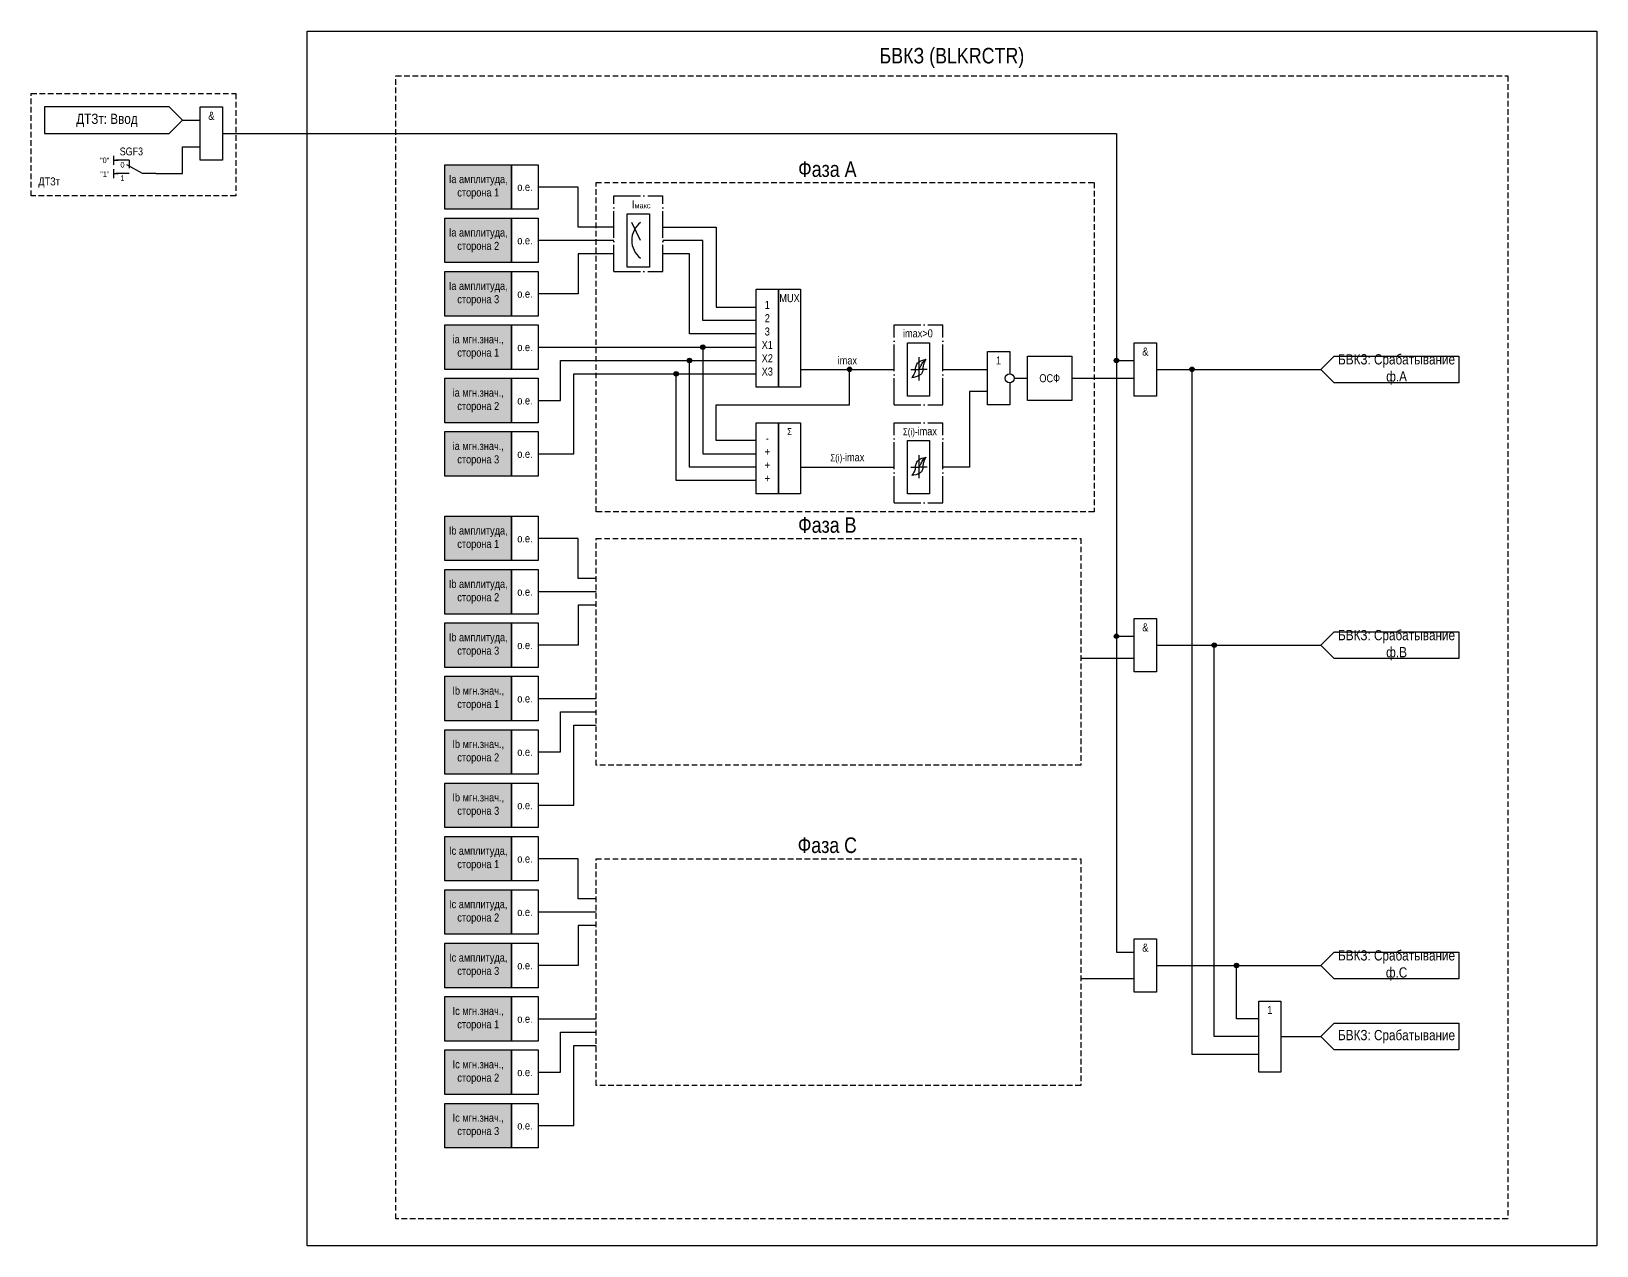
# Model space of a CAD drawing. Header units: millimetres. Extents: x -375 to 2714, y -997 to 626.
# Drawn here: x 190 to 542, y -484 to -211 of the extents above; entities that cross this region are included whole.
import ezdxf
from ezdxf.enums import TextEntityAlignment as Align

# ---------------------------------------------------------------- set-up
doc = ezdxf.new("R2010")
doc.units = ezdxf.units.MM
doc.linetypes.add('ACAD_ISO04W100', pattern=[30, 24, -3, 0, -3])
doc.linetypes.add('штриховая2', pattern=[0.375, 0.25, -0.125])
doc.layers.add('TEXT', color=7, linetype='Continuous', lineweight=25)
doc.layers.add('Основная', color=7, linetype='Continuous')
doc.styles.add('1.8_Gost_RD', font='ARIALN.TTF', dxfattribs={"height": 1.8})
doc.styles.add('2.5_Gost_RD', font='ARIALN.TTF', dxfattribs={"height": 2.5})
doc.styles.add('3.5_Gost_RD', font='ARIALN.TTF', dxfattribs={"height": 3.5})
doc.styles.add('Вывод', font='ARIALN.TTF', dxfattribs={"height": 2.5})
doc.styles.add('Компонент', font='ARIALN.TTF', dxfattribs={"height": 3.5})

# ---------------------------------------------------------------- blocks, each defined once
blk = doc.blocks.new('*U892')
at = {"layer": 'Основная', "linetype": 'ACAD_ISO04W100', "ltscale": 0.25}
for p, q in [((0, 0), (11, 0)), ((0, -17), (0, 0)), ((11, -17), (11, 0)), ((0, -17), (11, -17))]:
    blk.add_line(p, q, dxfattribs=at)
at = {"layer": 'Основная', "style": 'Компонент'}
blk.add_attdef('ОУ', text='', height=3.5, dxfattribs=at).set_placement((11, 0), align=Align.MIDDLE_CENTER)
blk = doc.blocks.new('Точка')
at = {"ltscale": 100}
h = blk.add_hatch(color=256, dxfattribs=at)
h.dxf.hatch_style = 1
edge = h.paths.add_edge_path()
edge.add_arc((0, 0), 0.5, 0, 360)
blk.add_circle((0, 0), 0.5, dxfattribs=at)
blk = doc.blocks.new('*U898')
at = {"layer": 'Основная', "linetype": 'ACAD_ISO04W100', "ltscale": 0.25}
for p, q in [((0, 0), (11, 0)), ((0, -18), (0, 0)), ((11, -18), (11, 0)), ((0, -18), (11, -18))]:
    blk.add_line(p, q, dxfattribs=at)
at = {"layer": 'Основная', "style": 'Компонент'}
blk.add_attdef('ОУ', text='', height=3.5, dxfattribs=at).set_placement((11, 0), align=Align.MIDDLE_CENTER)
blk = doc.blocks.new('*U958')
at = {"layer": 'Основная', "color": 0}
blk.add_line((0, 0), (7, 4), dxfattribs=at)
at = {"layer": 'Основная', "ltscale": 0.35}
blk.add_line((6, 6), (6, 2.5), dxfattribs=at)
blk = doc.blocks.new('*U985')
at = {"layer": 'Основная', "color": 0}
for p, q in [((-3, 6), (-9, 6)), ((-3, 0), (-9, 0)), ((9, 0), (3, 0))]:
    blk.add_line(p, q, dxfattribs=at)
at = {"layer": 'Основная', "ltscale": 0.25, "xscale": -1}
blk.add_blockref('*U958', (3, 0), dxfattribs=at)
at = {"layer": 'Основная'}
for tag, height, style, p in [('В1', 2.5, 'Вывод', (-14, 6)), ('ОУ', 3.5, 'Компонент', (-2, 10)), ('В2', 2.5, 'Вывод', (-6, 4)), ('В3', 2.5, 'Вывод', (-6, -2))]:
    blk.add_attdef(tag, text='', height=height, dxfattribs=dict(at, style=style)).set_placement(p, align=Align.MIDDLE_CENTER)

msp = doc.modelspace()

# ---------------------------------------------------------------- hatches: boundary and pattern name
at = {"ltscale": 100, "true_color": 0xf7941d}
h = msp.add_hatch(color=30, dxfattribs=at)
h.dxf.hatch_style = 1
h.paths.add_polyline_path([(283, -241), (298, -241), (298, -251), (283, -251)])
h = msp.add_hatch(color=30, dxfattribs=at)
h.dxf.hatch_style = 1
h.paths.add_polyline_path([(283, -253), (298, -253), (298, -263), (283, -263)])
h = msp.add_hatch(color=30, dxfattribs=at)
h.dxf.hatch_style = 1
h.paths.add_polyline_path([(283, -265), (298, -265), (298, -275), (283, -275)])
h = msp.add_hatch(color=30, dxfattribs=at)
h.dxf.hatch_style = 1
h.paths.add_polyline_path([(283, -277), (298, -277), (298, -287), (283, -287)])
h = msp.add_hatch(color=30, dxfattribs=at)
h.dxf.hatch_style = 1
h.paths.add_polyline_path([(283, -289), (298, -289), (298, -299), (283, -299)])
h = msp.add_hatch(color=30, dxfattribs=at)
h.dxf.hatch_style = 1
h.paths.add_polyline_path([(283, -301), (298, -301), (298, -311), (283, -311)])
h = msp.add_hatch(color=30, dxfattribs=at)
h.dxf.hatch_style = 1
h.paths.add_polyline_path([(283, -320), (298, -320), (298, -330), (283, -330)])
h = msp.add_hatch(color=30, dxfattribs=at)
h.dxf.hatch_style = 1
h.paths.add_polyline_path([(283, -332), (298, -332), (298, -342), (283, -342)])
h = msp.add_hatch(color=30, dxfattribs=at)
h.dxf.hatch_style = 1
h.paths.add_polyline_path([(283, -344), (298, -344), (298, -354), (283, -354)])
h = msp.add_hatch(color=30, dxfattribs=at)
h.dxf.hatch_style = 1
h.paths.add_polyline_path([(283, -356), (298, -356), (298, -366), (283, -366)])
h = msp.add_hatch(color=30, dxfattribs=at)
h.dxf.hatch_style = 1
h.paths.add_polyline_path([(283, -368), (298, -368), (298, -378), (283, -378)])
h = msp.add_hatch(color=30, dxfattribs=at)
h.dxf.hatch_style = 1
h.paths.add_polyline_path([(283, -380), (298, -380), (298, -390), (283, -390)])
h = msp.add_hatch(color=30, dxfattribs=at)
h.dxf.hatch_style = 1
h.paths.add_polyline_path([(283, -392), (298, -392), (298, -402), (283, -402)])
h = msp.add_hatch(color=30, dxfattribs=at)
h.dxf.hatch_style = 1
h.paths.add_polyline_path([(283, -404), (298, -404), (298, -414), (283, -414)])
h = msp.add_hatch(color=30, dxfattribs=at)
h.dxf.hatch_style = 1
h.paths.add_polyline_path([(283, -416), (298, -416), (298, -426), (283, -426)])
h = msp.add_hatch(color=30, dxfattribs=at)
h.dxf.hatch_style = 1
h.paths.add_polyline_path([(283, -428), (298, -428), (298, -438), (283, -438)])
h = msp.add_hatch(color=30, dxfattribs=at)
h.dxf.hatch_style = 1
h.paths.add_polyline_path([(283, -440), (298, -440), (298, -450), (283, -450)])
h = msp.add_hatch(color=30, dxfattribs=at)
h.dxf.hatch_style = 1
h.paths.add_polyline_path([(283, -452), (298, -452), (298, -462), (283, -462)])

# ---------------------------------------------------------------- linework, layer by layer
at = {"ltscale": 100}
for p, q in [((208.5, -239), (208.5, -241)), ((224, -243), (224, -237)), ((224, -237), (228, -237)), ((208.5, -240), (209.5, -240)), ((208.5, -242), (208.5, -244)), ((208.5, -243), (209.5, -243)), ((218, -243), (224, -243)), ((434, -283), (434, -418)), ((434, -347), (438, -347)), ((438, -352), (426, -352)), ((434, -418), (438, -418)), ((438, -424), (426, -424))]:
    msp.add_line(p, q, dxfattribs=at)
at = {"color": 7, "ltscale": 100}
msp.add_line((327, -258), (325, -254), dxfattribs=at)
at = {"color": 2, "ltscale": 100}
msp.add_lwpolyline([(252, -211), (542, -211), (542, -484), (252, -484)], close=True, dxfattribs=at)
at = {"color": 6, "linetype": 'штриховая2', "ltscale": 5}
msp.add_lwpolyline([(190, -225), (236, -225), (236, -248), (190, -248)], close=True, dxfattribs=at)
at = {"color": 6, "ltscale": 100}
for points in [[(224, -231), (221, -228), (193, -228), (193, -234), (221, -234), (224, -231)], [(224, -231), (228, -231)]]:
    msp.add_lwpolyline(points, dxfattribs=at)
msp.add_lwpolyline([(228, -228), (233, -228), (233, -240), (228, -240)], close=True, dxfattribs=at)
at = {"ltscale": 100}
for points in [[(233, -234), (434, -234), (434, -285), (438, -285)], [(321, -255), (313, -255), (313, -246), (304, -246)], [(332, -255), (344, -255), (344, -273), (353, -273)], [(321, -258), (309, -258), (309, -258), (304, -258)], [(353, -276), (341, -276), (341, -258), (332, -258)], [(321, -261), (313, -261), (313, -270), (304, -270)], [(353, -279), (338, -279), (338, -261), (332, -261)], [(304, -282), (353, -282)], [(304, -294), (309, -294), (309, -285), (353, -285)], [(353, -309), (338, -309), (338, -285)], [(341, -282), (341, -306), (353, -306)], [(304, -306), (312, -306), (312, -288), (353, -288)], [(353, -312), (335, -312), (335, -288)], [(353, -303), (344, -303), (344, -295), (374, -295), (374, -287)], [(363, -287), (384, -287)], [(395, -287), (405, -287)], [(443, -287), (480, -287)], [(466, -441), (451, -441), (451, -287)], [(405, -292), (401, -292), (401, -309), (395, -309)], [(411, -289), (414, -289)], [(424, -289), (438, -289)], [(363, -309), (384, -309)], [(317, -334), (313, -334), (313, -325), (304, -325)], [(317, -337), (309, -337), (309, -337), (304, -337)], [(317, -340), (313, -340), (313, -349), (304, -349)], [(443, -349), (480, -349)], [(466, -437), (456, -437), (456, -349)], [(304, -361), (317, -361)], [(304, -373), (309, -373), (309, -364), (317, -364)], [(304, -385), (312, -385), (312, -367), (317, -367)], [(317, -406), (313, -406), (313, -397), (304, -397)], [(317, -409), (309, -409), (309, -409), (304, -409)], [(317, -412), (313, -412), (313, -421), (304, -421)], [(443, -421), (480, -421)], [(466, -433), (461, -433), (461, -421)], [(304, -433), (317, -433)], [(304, -445), (309, -445), (309, -436), (317, -436)], [(304, -457), (312, -457), (312, -439), (317, -439)], [(471, -437), (480, -437)]]:
    msp.add_lwpolyline(points, dxfattribs=at)
for points in [[(283, -241), (298, -241), (298, -251), (283, -251)], [(298, -241), (304, -241), (304, -251), (298, -251)], [(283, -253), (298, -253), (298, -263), (283, -263)], [(298, -253), (304, -253), (304, -263), (298, -263)], [(324, -252), (329, -252), (329, -264), (324, -264)], [(283, -265), (298, -265), (298, -275), (283, -275)], [(298, -265), (304, -265), (304, -275), (298, -275)], [(353, -269), (358, -269), (358, -291), (353, -291)], [(358, -269), (363, -269), (363, -291), (358, -291)], [(283, -277), (298, -277), (298, -287), (283, -287)], [(298, -277), (304, -277), (304, -287), (298, -287)], [(414, -284), (424, -284), (424, -294), (414, -294)], [(283, -289), (298, -289), (298, -299), (283, -299)], [(298, -289), (304, -289), (304, -299), (298, -299)], [(353, -299), (358, -299), (358, -315), (353, -315)], [(358, -299), (363, -299), (363, -315), (358, -315)], [(283, -301), (298, -301), (298, -311), (283, -311)], [(298, -301), (304, -301), (304, -311), (298, -311)], [(283, -320), (298, -320), (298, -330), (283, -330)], [(298, -320), (304, -320), (304, -330), (298, -330)], [(283, -332), (298, -332), (298, -342), (283, -342)], [(298, -332), (304, -332), (304, -342), (298, -342)], [(283, -344), (298, -344), (298, -354), (283, -354)], [(298, -344), (304, -344), (304, -354), (298, -354)], [(283, -356), (298, -356), (298, -366), (283, -366)], [(298, -356), (304, -356), (304, -366), (298, -366)], [(283, -368), (298, -368), (298, -378), (283, -378)], [(298, -368), (304, -368), (304, -378), (298, -378)], [(283, -380), (298, -380), (298, -390), (283, -390)], [(298, -380), (304, -380), (304, -390), (298, -390)], [(283, -392), (298, -392), (298, -402), (283, -402)], [(298, -392), (304, -392), (304, -402), (298, -402)], [(283, -404), (298, -404), (298, -414), (283, -414)], [(298, -404), (304, -404), (304, -414), (298, -414)], [(283, -416), (298, -416), (298, -426), (283, -426)], [(298, -416), (304, -416), (304, -426), (298, -426)], [(283, -428), (298, -428), (298, -438), (283, -438)], [(298, -428), (304, -428), (304, -438), (298, -438)], [(466, -429), (471, -429), (471, -445), (466, -445)], [(283, -440), (298, -440), (298, -450), (283, -450)], [(298, -440), (304, -440), (304, -450), (298, -450)], [(283, -452), (298, -452), (298, -462), (283, -462)], [(298, -452), (304, -452), (304, -462), (298, -462)]]:
    msp.add_lwpolyline(points, close=True, dxfattribs=at)
at = {"color": 251, "linetype": 'штриховая2', "ltscale": 5, "true_color": 0x58595b}
for points in [[(317, -245), (429, -245), (429, -319), (317, -319)], [(317, -325), (426, -325), (426, -376), (317, -376)], [(317, -397), (426, -397), (426, -448), (317, -448)]]:
    msp.add_lwpolyline(points, close=True, dxfattribs=at)
at = {"color": 7, "ltscale": 100}
msp.add_arc((330, -258), 5, 126.8699, 233.1301, dxfattribs=at)
at = {"layer": 'Основная', "ltscale": 100}
for p, q in [((387, -282.5), (387, -281)), ((387, -281), (392, -281)), ((392, -281), (392, -287)), ((387, -290), (387, -282)), ((392, -287), (392, -293)), ((387, -293), (387, -290)), ((392, -293), (387, -293)), ((387, -304.5), (387, -303)), ((387, -303), (392, -303)), ((387, -312), (387, -304)), ((392, -303), (392, -309)), ((392, -309), (392, -315)), ((387, -315), (387, -312)), ((392, -315), (387, -315))]:
    msp.add_line(p, q, dxfattribs=at)
at = {"layer": 'Основная'}
for p, q in [((389.6, -284.28), (389.6, -289.48)), ((389.6, -306.28), (389.6, -311.48))]:
    msp.add_line(p, q, dxfattribs=at)
at = {"layer": 'Основная', "color": 7, "ltscale": 100}
for p, q in [((387.79, -287), (389.6, -287)), ((391.42, -287), (389.6, -287)), ((387.79, -309), (389.6, -309)), ((391.42, -309), (389.6, -309))]:
    msp.add_line(p, q, dxfattribs=at)
at = {"layer": 'Основная', "linetype": 'штриховая2', "ltscale": 5}
msp.add_lwpolyline([(272, -221), (522, -221), (522, -478), (272, -478)], close=True, dxfattribs=at)
at = {"layer": 'Основная', "ltscale": 100}
for points in [[(438, -281), (443, -281), (443, -293), (438, -293)], [(511, -284), (511, -290), (483, -290), (480, -287), (483, -284)], [(438, -343), (443, -343), (443, -355), (438, -355)], [(511, -346), (511, -352), (483, -352), (480, -349), (483, -346)], [(438, -415), (443, -415), (443, -427), (438, -427)], [(511, -418), (511, -424), (483, -424), (480, -421), (483, -418)], [(511, -434), (511, -440), (483, -440), (480, -437), (483, -434)]]:
    msp.add_lwpolyline(points, close=True, dxfattribs=at)
msp.add_lwpolyline([(410, -290), (410, -295), (405, -295), (405, -283), (410, -283), (410, -288)], dxfattribs=at)
msp.add_circle((410, -289), 1, dxfattribs=at)
at = {"layer": 'Основная'}
for points in [[(388.8, -287.08), (388.95, -286.29), (389.44, -285.46), (391.2, -284.74)], [(389.6, -287), (390, -286.28), (390.47, -285.4), (391.2, -284.74)], [(390.48, -287.08), (390.6, -286.29), (390.81, -285.46), (391.2, -284.74)], [(388.8, -287.08), (388.6, -287.87), (388, -288.88)], [(390.48, -287.08), (390.25, -287.87), (389.76, -288.33), (388, -288.88)], [(388.8, -309.08), (388.6, -309.87), (388, -310.88)], [(390.48, -309.08), (390.25, -309.87), (389.76, -310.33), (388, -310.88)], [(388.8, -309.08), (388.95, -308.29), (389.44, -307.46), (391.2, -306.74)], [(389.6, -309), (390, -308.28), (390.47, -307.4), (391.2, -306.74)], [(390.48, -309.08), (390.6, -308.29), (390.81, -307.46), (391.2, -306.74)]]:
    msp.add_spline(points, degree=3, dxfattribs=at)

# ---------------------------------------------------------------- block references
at = {"layer": 'Основная', "ltscale": 0.25, "xscale": 0.5, "yscale": 0.5, "zscale": 0.5}
msp.add_blockref('*U985', (213.5, -243), dxfattribs=at).add_auto_attribs({'ОУ': 'SGF3', 'В1': '"0"', 'В2': '0', 'В3': '1'})
at = {"layer": 'Основная', "ltscale": 0.25}
for name, p in [('*U892', (321, -248)), ('*U898', (384, -277)), ('*U898', (384, -299))]:
    msp.add_blockref(name, p, dxfattribs=at)
at = {"layer": 'Основная', "ltscale": 100}
for p in [(341, -282), (338, -285), (434, -285), (335, -288), (374, -287), (451, -287), (434, -347), (456, -349), (461, -421)]:
    msp.add_blockref('Точка', p, dxfattribs=at)

# ---------------------------------------------------------------- texts
at = {"color": 30, "ltscale": 100, "attachment_point": 5}
for s, insert, char_height, width, style in [('\\pt108.5;БВКЗ (BLKRCTR)', (397, -217), 3.5, 250, '3.5_Gost_RD'), ('ДТЗт', (194, -245), 1.8, 8, '2.5_Gost_RD')]:
    msp.add_mtext(s, dxfattribs=dict(at, insert=insert, char_height=char_height, width=width, style=style))
at = {"color": 6, "ltscale": 100, "insert": (230.5, -230), "char_height": 1.8, "width": 5, "attachment_point": 5, "style": '2.5_Gost_RD'}
msp.add_mtext('&', dxfattribs=at)
at = {"ltscale": 100, "insert": (205.5, -242.5), "char_height": 1.25, "attachment_point": 1, "style": '3.5_Gost_RD'}
msp.add_mtext_dynamic_manual_height_columns('"1"', width=2, gutter_width=17.5, heights=[0], dxfattribs=at)
at = {"color": 251, "ltscale": 100, "true_color": 0x58595b, "char_height": 3.5, "width": 130, "attachment_point": 5, "style": '3.5_Gost_RD'}
for s, insert in [('Фаза А', (369, -242)), ('Фаза В', (369, -322)), ('Фаза С', (369, -394))]:
    msp.add_mtext(s, dxfattribs=dict(at, insert=insert))
at = {"ltscale": 100, "char_height": 1.8, "attachment_point": 5}
for s, insert, width, style in [('Ia амплитуда, сторона 1', (290.5, -246), 15, '1.8_Gost_RD'), ('о.е.', (301, -246), 6, '1.8_Gost_RD'), ('Ia амплитуда, сторона 2', (290.5, -258), 15, '1.8_Gost_RD'), ('о.е.', (301, -258), 6, '1.8_Gost_RD'), ('Ia амплитуда, сторона 3', (290.5, -270), 15, '1.8_Gost_RD'), ('о.е.', (301, -270), 6, '1.8_Gost_RD'), ('MUX', (360.5, -271), 5, '2.5_Gost_RD'), ('1', (355.5, -272.5), 5, '2.5_Gost_RD'), ('3', (355.5, -278.5), 5, '2.5_Gost_RD'), ('2', (355.5, -275.5), 5, '2.5_Gost_RD'), ('ia мгн.знач., сторона 1', (290.5, -282), 15, '1.8_Gost_RD'), ('о.е.', (301, -282), 6, '1.8_Gost_RD'), ('X1', (355.5, -281.5), 5, '2.5_Gost_RD'), ('X2', (355.5, -284.5), 5, '2.5_Gost_RD'), ('imax', (373.5, -285), 5, '2.5_Gost_RD'), ('X3', (355.5, -287.5), 5, '2.5_Gost_RD'), ('ОСФ', (419, -289), 10, '2.5_Gost_RD'), ('ia мгн.знач., сторона 2', (290.5, -294), 15, '1.8_Gost_RD'), ('о.е.', (301, -294), 6, '1.8_Gost_RD'), ('-', (355.5, -302.5), 5, '2.5_Gost_RD'), ('{\\H0.875x;Σ}', (360.5, -301), 5, '2.5_Gost_RD'), ('ia мгн.знач., сторона 3', (290.5, -306), 15, '1.8_Gost_RD'), ('о.е.', (301, -306), 6, '1.8_Gost_RD'), ('+', (355.5, -305.5), 5, '2.5_Gost_RD'), ('{\\H0.875x;Σ(i)-}imax', (373.5, -307), 5, '2.5_Gost_RD'), ('+', (355.5, -308.5), 5, '2.5_Gost_RD'), ('+', (355.5, -311.5), 5, '2.5_Gost_RD'), ('Ib амплитуда, сторона 1', (290.5, -325), 15, '1.8_Gost_RD'), ('о.е.', (301, -325), 6, '1.8_Gost_RD'), ('Ib амплитуда, сторона 2', (290.5, -337), 15, '1.8_Gost_RD'), ('о.е.', (301, -337), 6, '1.8_Gost_RD'), ('Ib амплитуда, сторона 3', (290.5, -349), 15, '1.8_Gost_RD'), ('о.е.', (301, -349), 6, '1.8_Gost_RD'), ('Ib мгн.знач., сторона 1', (290.5, -361), 15, '1.8_Gost_RD'), ('о.е.', (301, -361), 6, '1.8_Gost_RD'), ('Ib мгн.знач., сторона 2', (290.5, -373), 15, '1.8_Gost_RD'), ('о.е.', (301, -373), 6, '1.8_Gost_RD'), ('Ib мгн.знач., сторона 3', (290.5, -385), 15, '1.8_Gost_RD'), ('о.е.', (301, -385), 6, '1.8_Gost_RD'), ('Ic амплитуда, сторона 1', (290.5, -397), 15, '1.8_Gost_RD'), ('о.е.', (301, -397), 6, '1.8_Gost_RD'), ('Ic амплитуда, сторона 2', (290.5, -409), 15, '1.8_Gost_RD'), ('о.е.', (301, -409), 6, '1.8_Gost_RD'), ('Ic амплитуда, сторона 3', (290.5, -421), 15, '1.8_Gost_RD'), ('о.е.', (301, -421), 6, '1.8_Gost_RD'), ('Ic мгн.знач., сторона 1', (290.5, -433), 15, '1.8_Gost_RD'), ('о.е.', (301, -433), 6, '1.8_Gost_RD'), ('Ic мгн.знач., сторона 2', (290.5, -445), 15, '1.8_Gost_RD'), ('о.е.', (301, -445), 6, '1.8_Gost_RD'), ('Ic мгн.знач., сторона 3', (290.5, -457), 15, '1.8_Gost_RD'), ('о.е.', (301, -457), 6, '1.8_Gost_RD')]:
    msp.add_mtext(s, dxfattribs=dict(at, insert=insert, width=width, style=style))
at = {"color": 7, "ltscale": 100, "insert": (324, -249), "char_height": 1.8, "attachment_point": 1, "style": '1.8_Gost_RD'}
msp.add_mtext_dynamic_manual_height_columns('\\pi1.0688;I{\\H0.66667x;макс}', width=11, gutter_width=17.5, heights=[0], dxfattribs=at)
at = {"layer": 'TEXT', "ltscale": 100, "insert": (207, -231), "char_height": 2.3, "width": 28, "attachment_point": 5, "style": '2.5_Gost_RD'}
msp.add_mtext('ДТЗт: Ввод', dxfattribs=at)
at = {"layer": 'Основная', "color": 7, "ltscale": 100, "char_height": 1.8, "attachment_point": 1, "style": '1.8_Gost_RD'}
for s, insert in [('{\\C256;imax>0}', (386, -278)), ('{\\H0.875x;\\C256;Σ(i)-\\H1.1429x;imax}', (386, -300))]:
    msp.add_mtext_dynamic_manual_height_columns(s, width=4, gutter_width=17.5, heights=[0], dxfattribs=dict(at, insert=insert))
at = {"layer": 'Основная', "ltscale": 100, "char_height": 1.8, "width": 5, "attachment_point": 5, "style": '2.5_Gost_RD'}
for s, insert in [('1', (407.5, -285)), ('&', (440.5, -283)), ('&', (440.5, -345)), ('&', (440.5, -417)), ('1', (468.5, -431))]:
    msp.add_mtext(s, dxfattribs=dict(at, insert=insert))
at = {"layer": 'Основная', "color": 0, "ltscale": 100, "char_height": 2.3, "width": 28, "attachment_point": 5, "style": '2.5_Gost_RD'}
for s, insert in [('{\\C256;БВКЗ: Срабатывание ф.А}', (497, -287)), ('{\\C256;БВКЗ: Срабатывание ф.В}', (497, -349)), ('{\\C256;БВКЗ: Срабатывание ф.С}', (497, -421)), ('{\\C256;БВКЗ: Срабатывание}', (497, -437))]:
    msp.add_mtext(s, dxfattribs=dict(at, insert=insert))

doc.saveas('drawing.dxf')
